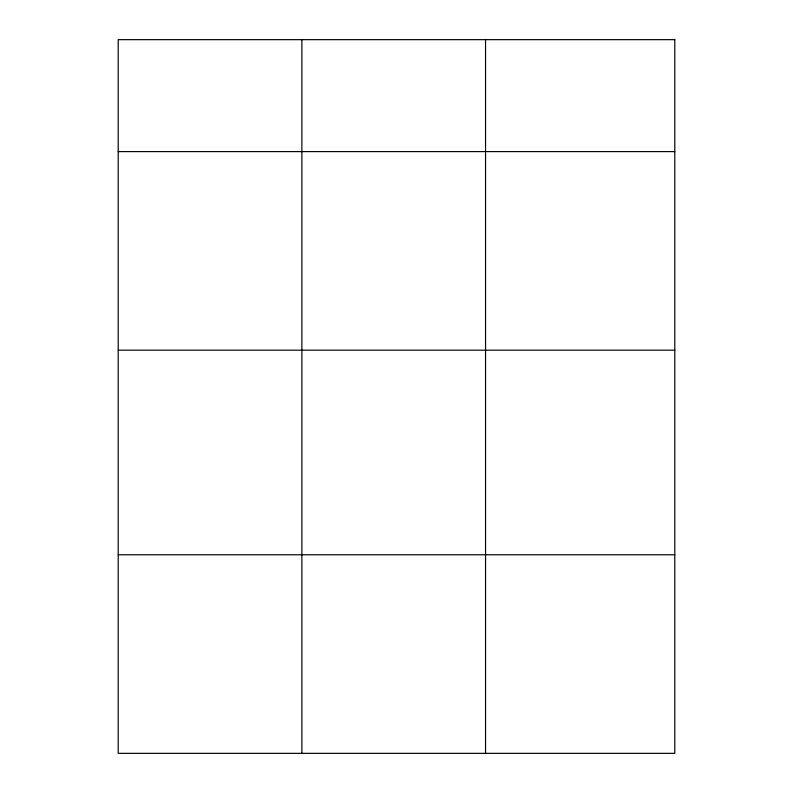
<?xml version="1.0" encoding="UTF-8"?>
<svg xmlns="http://www.w3.org/2000/svg" width="793" height="793" viewBox="0 0 793 793"><rect width="100%" height="100%" fill="white"/><g stroke="black" fill="none" stroke-linecap="round" stroke-linejoin="round"><path stroke-width="1.19" d="M118.207 151.602L674.793 151.602M118.207 350.179L674.793 350.179M118.207 554.773L674.793 554.773M485.554 39.65L485.554 753.35M301.875 39.65L301.875 753.35M674.793 39.65L118.207 39.65L118.207 753.35L674.793 753.35L674.793 39.65"/></g></svg>
